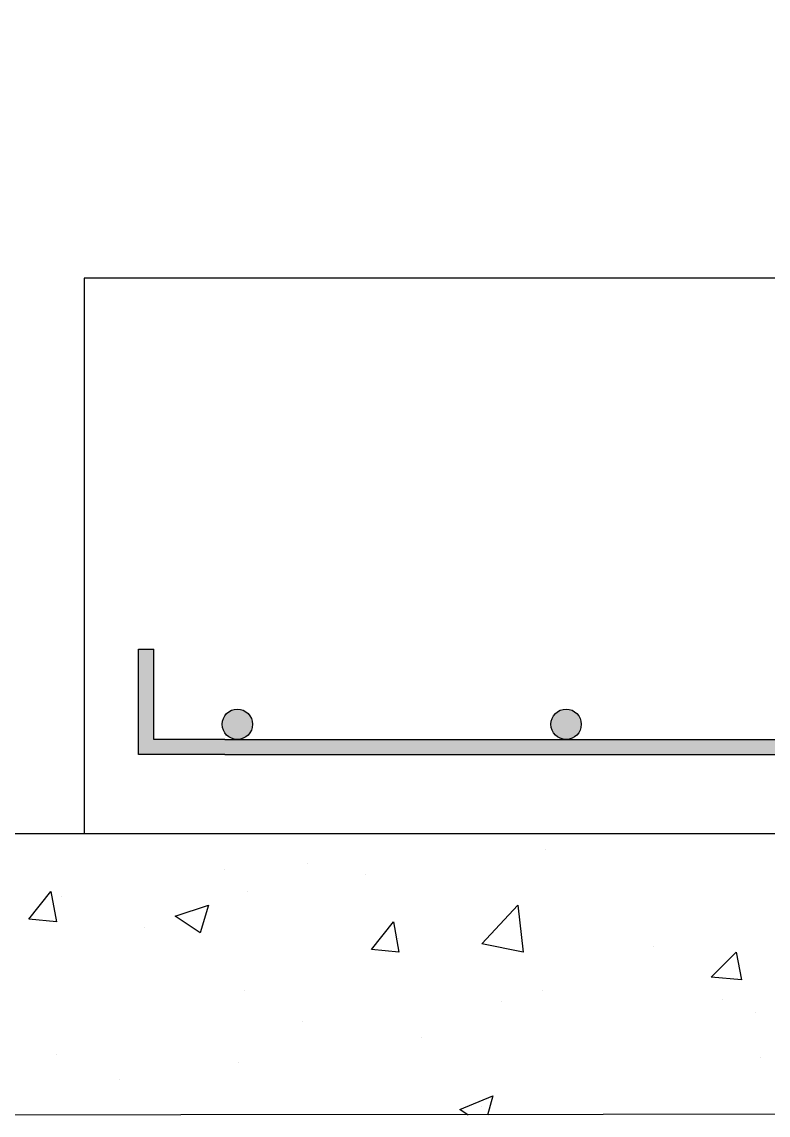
# Model space of a CAD drawing. Header units: inches. Extents: x 448145 to 618619, y -64863 to 148507.
# Drawn here: x 481807 to 482265, y 142635 to 143305 of the extents above; entities that cross this region are included whole.
import ezdxf

# ---------------------------------------------------------------- set-up
doc = ezdxf.new("R2010")
doc.units = ezdxf.units.IN
doc.header["$MEASUREMENT"] = 0

msp = doc.modelspace()

# ---------------------------------------------------------------- hatches: boundary and pattern name
h = msp.add_hatch(color=256)
h.dxf.hatch_style = 1
h.paths.add_polyline_path([(482815.521, 146412.64), (482815.521, 146427.971), (482795.231, 146400.924), (482802.591, 146395.403)])
h.paths.add_polyline_path([(482798.887, 146437.298, -0.23959), (482806.32, 146441.077), (482790.106, 146441.077), (482771.845, 146418.57), (482778.99, 146412.773)])
h.paths.add_polyline_path([(482821.24, 144956.497), (482572.773, 144956.497), (482572.797, 144947.297), (482821.24, 144947.297)])
h.paths.add_polyline_path([(482707.065, 145148.781), (482688.441, 145148.781), (482688.441, 144956.497), (482707.065, 144956.497)])
h.paths.add_polyline_path([(482707.065, 144947.297), (482688.441, 144947.297), (482688.441, 144755.013), (482707.065, 144755.013)])
h.paths.add_polyline_path([(482600.173, 145235.865), (482581.773, 145235.865), (482581.977, 145157.981), (482600.374, 145157.981)])
h.paths.add_polyline_path([(482707.065, 145184.426), (482688.441, 145251.829), (482688.441, 145157.981), (482707.065, 145157.981)])
h.paths.add_polyline_path([(482812.04, 145240.945), (482793.416, 145240.945), (482793.416, 145157.981), (482812.04, 145157.981)])
h.paths.add_polyline_path([(482821.24, 145157.981), (482572.773, 145157.981), (482572.797, 145148.781), (482821.24, 145148.781)])
h.paths.add_polyline_path([(482812.04, 145148.781), (482793.416, 145148.781), (482793.416, 144956.497), (482812.04, 144956.497)])
h.paths.add_polyline_path([(482600.398, 145148.781), (482582.001, 145148.781), (482582.506, 144956.497), (482600.893, 144956.497)])
h.paths.add_polyline_path([(482600.917, 144947.297), (482582.53, 144947.297), (482583.035, 144755.013), (482601.413, 144755.013)])
h.paths.add_polyline_path([(482601.436, 144745.813), (482583.059, 144745.813), (482583.564, 144553.529), (482601.942, 144553.529), (482601.866, 144578.974)])
h.paths.add_polyline_path([(482821.24, 144755.013), (482572.773, 144755.013), (482572.797, 144745.813), (482821.24, 144745.813)])
h.paths.add_polyline_path([(482812.04, 144947.297), (482793.416, 144947.297), (482793.416, 144755.013), (482812.04, 144755.013)])
h.paths.add_polyline_path([(482812.04, 144745.813), (482793.416, 144745.813), (482793.416, 144553.529), (482812.04, 144553.529)])
h.paths.add_polyline_path([(482707.065, 144745.813), (482688.441, 144745.813), (482688.441, 144553.529), (482707.065, 144553.529)])
h.paths.add_polyline_path([(482601.969, 144544.329), (482583.588, 144544.329), (482583.746, 144484.148), (482584.137, 144352.045), (482602.538, 144352.045)])
h.paths.add_polyline_path([(482821.24, 144553.529), (482572.773, 144553.529), (482572.797, 144544.329), (482821.24, 144544.329)])
h.paths.add_polyline_path([(482707.065, 144544.329), (482688.441, 144544.329), (482688.441, 144352.045), (482707.065, 144352.045)])
h.paths.add_polyline_path([(482812.04, 144544.329), (482793.416, 144544.329), (482793.416, 144352.045), (482812.04, 144352.045)])
h.paths.add_polyline_path([(482707.065, 144342.845), (482688.441, 144342.845), (482688.441, 144150.561), (482707.065, 144150.561)])
h.paths.add_polyline_path([(482602.565, 144342.845), (482584.164, 144342.845), (482584.733, 144150.561), (482603.134, 144150.561)])
h.paths.add_polyline_path([(482821.24, 144352.045), (482572.773, 144352.045), (482572.797, 144342.845), (482821.24, 144342.845)])
h.paths.add_polyline_path([(482812.04, 144342.845), (482793.416, 144342.845), (482793.416, 144150.561), (482812.04, 144150.561)])
h.paths.add_polyline_path([(482812.04, 144141.361), (482793.416, 144141.361), (482793.416, 143949.077), (482812.04, 143949.077)])
h.paths.add_polyline_path([(482707.065, 144141.361), (482688.441, 144141.361), (482688.441, 143949.077), (482707.065, 143949.077)])
h.paths.add_polyline_path([(482603.161, 144141.361), (482584.76, 144141.361), (482585.159, 144006.644), (482585.273, 143949.077), (482603.673, 143949.077), (482603.559, 144006.699)])
h.paths.add_polyline_path([(482821.24, 144150.561), (482572.773, 144150.561), (482572.797, 144141.361), (482821.24, 144141.361)])
h.paths.add_polyline_path([(482821.24, 143949.077), (482572.773, 143949.077), (482572.797, 143939.877), (482821.24, 143939.877)])
h.paths.add_polyline_path([(482707.065, 143939.877), (482688.441, 143939.877), (482688.441, 143749.312), (482707.065, 143749.312)])
h.paths.add_polyline_path([(482603.691, 143939.877), (482585.291, 143939.877), (482585.667, 143749.312), (482604.068, 143749.312)])
h.paths.add_polyline_path([(482812.04, 143939.877), (482793.416, 143939.877), (482793.416, 143749.312), (482812.04, 143749.312)])
h.paths.add_polyline_path([(482707.065, 143740.112), (482688.441, 143740.112), (482688.441, 143547.803), (482707.065, 143547.803)])
h.paths.add_polyline_path([(482604.086, 143740.112), (482585.686, 143740.112), (482586.066, 143547.803), (482604.466, 143547.803)])
h.paths.add_polyline_path([(482812.04, 143740.112), (482793.416, 143740.112), (482793.416, 143547.803), (482812.04, 143547.803)])
h.paths.add_polyline_path([(482821.24, 143749.312), (482572.773, 143749.312), (482572.797, 143740.112), (482821.24, 143740.112)])
h.paths.add_polyline_path([(482707.065, 143538.603), (482688.441, 143538.603), (482688.441, 143346.319), (482707.065, 143346.319)])
h.paths.add_polyline_path([(482604.485, 143538.603), (482586.084, 143538.603), (482586.464, 143346.319), (482604.865, 143346.319)])
h.paths.add_polyline_path([(482812.04, 143538.603), (482793.416, 143538.603), (482793.416, 143346.319), (482812.04, 143346.319)])
h.paths.add_polyline_path([(482821.24, 143547.803), (482572.773, 143547.803), (482572.797, 143538.603), (482821.24, 143538.603)])
h.paths.add_polyline_path([(482821.24, 143346.319), (482572.773, 143346.319), (482572.797, 143337.119), (482821.24, 143337.119)])
h.paths.add_polyline_path([(482707.065, 143337.119), (482688.441, 143337.119), (482688.441, 143144.835), (482707.065, 143144.835)])
h.paths.add_polyline_path([(482604.883, 143337.119), (482586.482, 143337.119), (482586.852, 143149.914), (482586.852, 143144.835), (482605.253, 143144.835), (482605.253, 143149.933)])
h.paths.add_polyline_path([(482812.04, 143337.119), (482793.416, 143337.119), (482793.416, 143144.835), (482812.04, 143144.835)])
h.paths.add_polyline_path([(482707.065, 143135.635), (482688.441, 143135.635), (482688.441, 142952.551), (482707.065, 142952.551)])
h.paths.add_polyline_path([(482605.253, 143135.635), (482586.852, 143135.635), (482586.852, 142952.551), (482605.253, 142952.551)])
h.paths.add_polyline_path([(482812.04, 143135.635), (482793.416, 143135.635), (482793.416, 142952.551), (482812.04, 142952.551)])
h.paths.add_polyline_path([(482821.24, 143144.835), (482572.773, 143144.835), (482572.797, 143135.635), (482821.24, 143135.635)])
h.paths.add_polyline_path([(482707.065, 142943.351), (482688.441, 142943.351), (482688.441, 142889.171), (482707.065, 142889.171)])
h.paths.add_polyline_path([(482821.24, 142952.551), (482572.773, 142952.551), (482572.797, 142943.351), (482821.24, 142943.351)])
h.paths.add_polyline_path([(482605.253, 142907.571), (482605.253, 142943.351), (482586.852, 142943.351), (482586.852, 142907.571), (482268.981, 142906.005), (482269.072, 142887.605), (482586.852, 142889.171), (482588.631, 142889.171, 0.3874673)])
h.paths.add_polyline_path([(482812.04, 142943.351), (482793.416, 142943.351), (482793.416, 142907.571, 0.369458), (482809.161, 142889.171), (483150.668, 142889.171), (483150.668, 142907.571), (482812.04, 142907.571)])
h.paths.add_polyline_path([(483507.772, 142913.978), (483498.572, 142913.978), (483498.572, 142865.467), (483455.434, 142865.467), (481931.606, 142865.467), (481887.941, 142865.467), (481887.941, 142920.916), (481878.74, 142920.916), (481878.74, 142856.266), (481931.606, 142856.266), (483455.434, 142856.266), (483507.772, 142856.266)])
h = msp.add_hatch(color=256)
h.dxf.hatch_style = 1
h.paths.add_polyline_path([(481929.913, 142874.779, 1), (481948.537, 142874.779, 1)])
h.paths.add_polyline_path([(482131.397, 142874.779, 1), (482150.021, 142874.779, 1)])
h.paths.add_polyline_path([(482349.812, 142874.779, 1), (482331.188, 142874.779, 1)])
h.paths.add_polyline_path([(482532.672, 142874.779, 1), (482551.296, 142874.779, 1)])
h.paths.add_polyline_path([(482752.78, 142874.779, 1), (482734.156, 142874.779, 1)])
h.paths.add_polyline_path([(482935.639, 142874.779, 1), (482954.264, 142874.779, 1)])
h.paths.add_polyline_path([(483137.123, 142874.779, 1), (483155.748, 142874.779, 1)])
h.paths.add_polyline_path([(483338.607, 142876.472, 1), (483357.232, 142876.472, 1)])

# ---------------------------------------------------------------- linework, layer by layer
for p, q in [((481878.74, 142856.266), (481878.74, 142920.916)), ((481878.74, 142920.916), (481878.74, 142920.916)), ((481878.74, 142920.916), (481887.941, 142920.916)), ((481887.941, 142865.467), (481887.941, 142920.916)), ((481931.606, 142865.467), (481887.941, 142865.467)), ((481931.606, 142856.266), (481878.74, 142856.266))]:
    msp.add_line(p, q)
at = {"color": 7, "lineweight": 25}
for points in [[(482527.592, 145235.865), (482527.592, 144578.926), (482530.978, 144010.031), (482536.058, 143148.221), (481845.256, 143148.221), (481845.256, 142807.9)], [(481931.606, 142865.467), (483455.434, 142865.467), (483498.572, 142865.467), (483498.572, 142913.978)], [(481931.606, 142856.266), (483455.434, 142856.266), (483507.772, 142856.266), (483507.772, 142913.978)], [(482128.011, 142797.741), (482128.011, 142797.741)], [(481982.4, 142789.275), (481982.4, 142789.275)], [(481931.606, 142785.889), (481931.606, 142785.889)], [(482017.956, 142782.503), (482017.956, 142782.503)], [(481831.711, 142768.957), (481831.711, 142768.957)], [(481945.151, 142772.344), (481945.151, 142772.344)], [(481882.505, 142750.333), (481882.505, 142750.333)], [(482038.274, 142743.56), (482038.274, 142743.56)], [(482194.043, 142738.481), (482194.043, 142738.481)], [(481943.458, 142711.391), (481943.458, 142711.391)], [(482126.317, 142711.391), (482126.317, 142711.391)], [(482100.92, 142704.618), (482100.92, 142704.618)], [(482236.372, 142706.311), (482236.372, 142706.311)], [(482256.689, 142697.845), (482256.689, 142697.845)], [(481979.014, 142692.766), (481979.014, 142692.766)], [(482051.819, 142682.607), (482051.819, 142682.607)], [(481828.324, 142672.448), (481828.324, 142672.448)], [(482260.076, 142670.755), (482260.076, 142670.755)], [(481940.072, 142667.369), (481940.072, 142667.369)], [(481867.267, 142657.21), (481867.267, 142657.21)], [(482080.603, 142635.199), (482075.523, 142638.586), (482095.841, 142647.051), (482092.455, 142635.199)], [(482089.068, 142640.279), (482089.068, 142640.279)]]:
    msp.add_lwpolyline(points, dxfattribs=at)
for points in [[(483541.784, 142807.9), (483714.485, 142809.593), (483716.178, 142636.892), (481645.465, 142635.199), (481643.772, 142807.9)], [(481824.938, 142772.344), (481828.324, 142753.719), (481811.393, 142755.412)], [(481921.447, 142763.878), (481916.368, 142746.947), (481901.13, 142757.105)], [(482114.465, 142735.095), (482089.068, 142740.174), (482111.079, 142763.878)], [(482034.888, 142753.719), (482038.274, 142735.095), (482021.343, 142736.788)], [(482244.837, 142735.095), (482248.224, 142718.163), (482229.599, 142719.856)]]:
    msp.add_lwpolyline(points, close=True, dxfattribs=at)
for centre in [(481939.225, 142874.779), (482140.709, 142874.779)]:
    msp.add_circle(centre, 9.312, dxfattribs=at)

doc.saveas('drawing.dxf')
